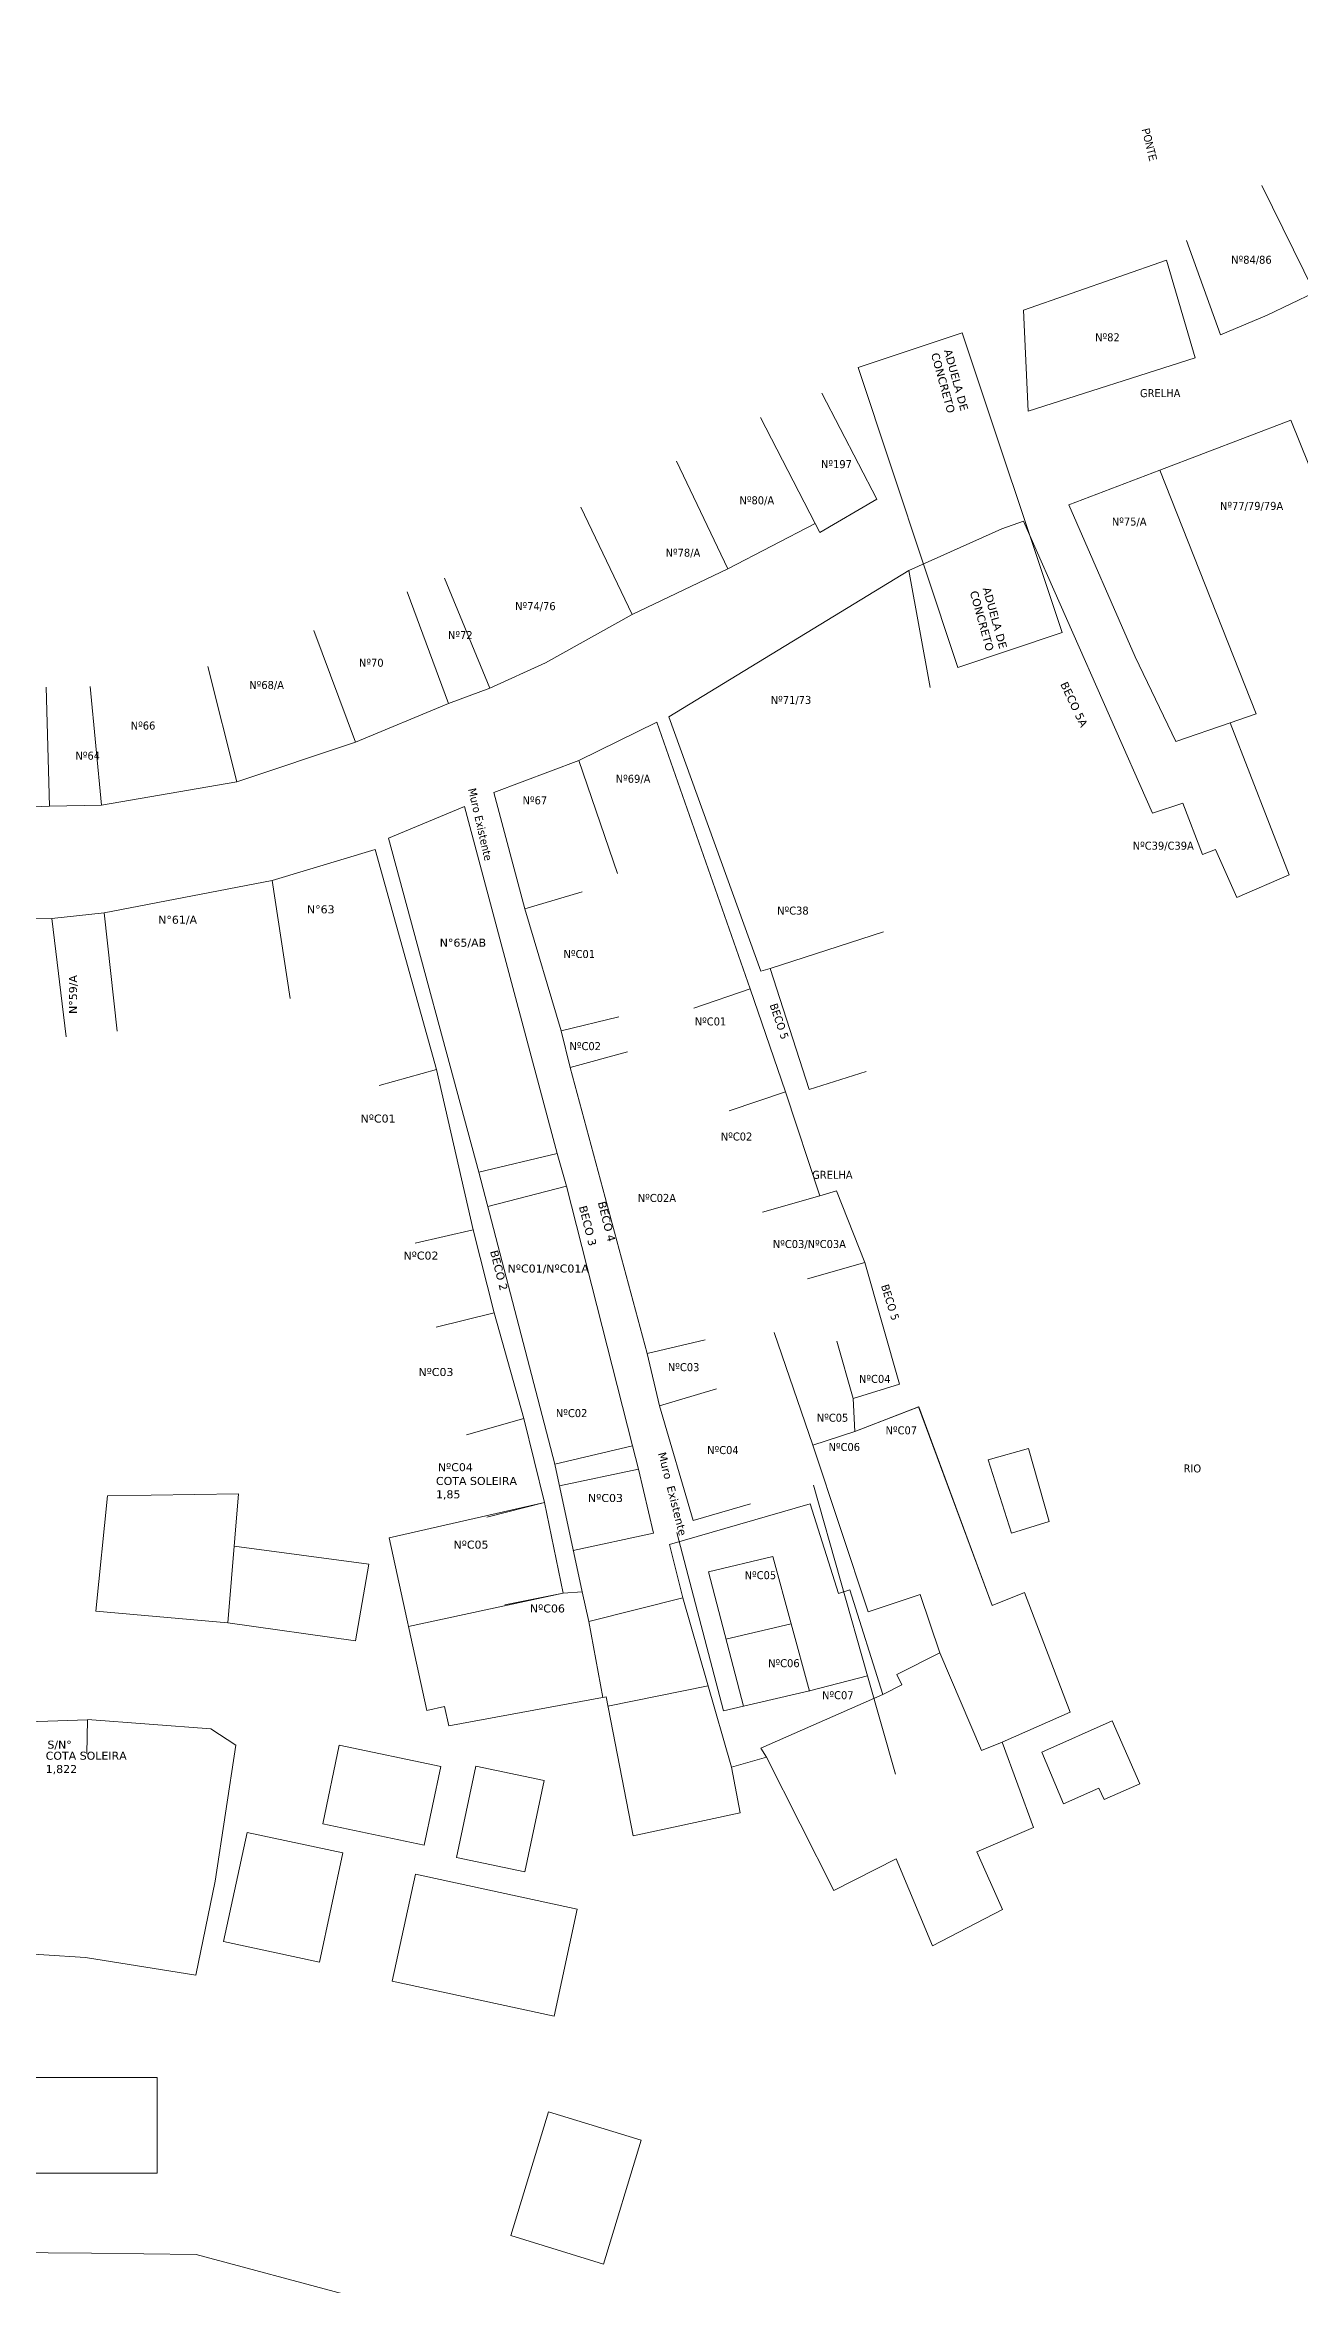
# Model space of a CAD drawing. Header units: metres. Extents: x 359101 to 360669, y 7352318 to 7353133.
# Drawn here: x 359390 to 359463.7, y 7352612.4 to 7352744 of the extents above; entities that cross this region are included whole.
import ezdxf
from ezdxf.enums import TextEntityAlignment as Align

# ---------------------------------------------------------------- set-up
doc = ezdxf.new("R2010")
doc.units = ezdxf.units.M
doc.header["$LTSCALE"] = 2.5
for name, color, linetype, lineweight, true_color in [('AVT-LT-CAD-ETIQUETA NUMERO DE CASA', 252, 'Continuous', 0, 0x858585), ('AVT-LT-DRE-ALA CÓRREGO', 253, 'Continuous', 0, 0xb3b3b3), ('AVT-LT-URB-DIVISA TERRENO OU AL PREDIAL', 251, 'Continuous', 13, 0x5c5c5c)]:
    doc.layers.add(name, color=color, linetype=linetype, lineweight=lineweight, true_color=true_color)
doc.styles.add('1_0250 R060', font='verdana.ttf', dxfattribs={"width": 0.8, "height": 0.375})
doc.styles.add('1_0250 R080', font='verdana.ttf', dxfattribs={"width": 0.8, "height": 0.5})
doc.styles.add('1_0250 R100', font='stylu.ttf', dxfattribs={"width": 0.8, "height": 0.625})
doc.styles.add('1_0250 R200', font='verdana.ttf', dxfattribs={"width": 0.4, "height": 0.4})
doc.styles.get("Standard").update_dxf_attribs({"font": 'arial.ttf'})

msp = doc.modelspace()

# ---------------------------------------------------------------- linework, layer by layer
at = {"layer": 'AVT-LT-DRE-ALA CÓRREGO', "color": 2}
msp.add_lwpolyline([(359437.79, 7352725.04), (359443.91, 7352727.09), (359449.79, 7352709.47), (359443.66, 7352707.43)], close=True, dxfattribs=at)
at = {"layer": 'AVT-LT-URB-DIVISA TERRENO OU AL PREDIAL'}
for p, q in [((359435.17, 7352659.39), (359438.35, 7352648.18)), ((359427.15, 7352656.6), (359429.89, 7352646.14)), ((359429, 7352654.29), (359432.79, 7352655.2)), ((359432.79, 7352655.2), (359434.94, 7352647.28)), ((359429, 7352654.29), (359431.06, 7352646.41)), ((359433.86, 7352651.24), (359430.03, 7352650.35)), ((359431.06, 7352646.41), (359434.93, 7352647.3)), ((359438.35, 7352648.18), (359434.93, 7352647.3)), ((359438.35, 7352648.18), (359439.99, 7352642.41)), ((359431.06, 7352646.41), (359429.89, 7352646.14))]:
    msp.add_line(p, q, dxfattribs=at)
at = {"layer": 'AVT-LT-URB-DIVISA TERRENO OU AL PREDIAL', "flags": 128}
for points in [[(359478.33, 7352744), (359481.41, 7352737.72), (359476.86, 7352735.49), (359471.72, 7352732.85), (359469.12, 7352731.56), (359464.6, 7352729.45), (359461.83, 7352728.12), (359459.08, 7352726.97), (359457.09, 7352732.51)], [(359464.6, 7352729.45), (359461.51, 7352735.73)], [(359447.79, 7352722.49), (359447.5, 7352728.42), (359455.91, 7352731.36), (359457.59, 7352725.62), (359447.79, 7352722.49)], [(359435.67, 7352723.53), (359438.9, 7352717.32)], [(359435.27, 7352715.88), (359432.05, 7352722.1)], [(359470.37, 7352702.61), (359470.17, 7352704.7), (359463.22, 7352721.95), (359455.51, 7352719.02), (359450.17, 7352716.97), (359454.07, 7352708.05), (359456.46, 7352703.07)], [(359430.14, 7352713.22), (359427.13, 7352719.54)], [(359461.18, 7352704.7), (359455.51, 7352719.02)], [(359386.93, 7352699.14), (359390.29, 7352699.28), (359393.34, 7352699.33), (359401.3, 7352700.71), (359408.26, 7352703.04), (359413.72, 7352705.3), (359416.16, 7352706.2), (359419.42, 7352707.69), (359424.52, 7352710.54), (359430.14, 7352713.22), (359435.27, 7352715.88), (359435.55, 7352715.35), (359438.9, 7352717.32)], [(359424.52, 7352710.54), (359421.51, 7352716.85)], [(359461.18, 7352704.7), (359459.65, 7352704.17), (359463.12, 7352695.25), (359460.04, 7352693.92), (359458.78, 7352696.73), (359458.02, 7352696.43), (359456.88, 7352699.46), (359455.08, 7352698.86), (359447.5, 7352716.02), (359446.23, 7352715.57), (359440.78, 7352713.12), (359426.67, 7352704.53), (359432.08, 7352689.59), (359432.62, 7352689.74), (359434.92, 7352682.63)], [(359440.78, 7352713.12), (359442.02, 7352706.24)], [(359413.72, 7352705.3), (359411.29, 7352711.86)], [(359416.16, 7352706.2), (359413.49, 7352712.67)], [(359408.26, 7352703.04), (359405.81, 7352709.6)], [(359393.34, 7352699.33), (359392.68, 7352706.3)], [(359401.3, 7352700.71), (359399.59, 7352707.49)], [(359390.29, 7352699.28), (359390.08, 7352706.27)], [(359431.47, 7352658.3), (359428.11, 7352657.31), (359426.12, 7352664.05), (359425.4, 7352667.12), (359420.87, 7352683.93), (359420.34, 7352686.07), (359418.22, 7352693.25), (359416.39, 7352700.07), (359421.39, 7352701.95), (359425.97, 7352704.22), (359431.45, 7352688.55), (359433.52, 7352682.5), (359435.54, 7352676.39)], [(359431.47, 7352658.3), (359428.11, 7352657.31), (359426.12, 7352664.05), (359425.4, 7352667.12), (359420.87, 7352683.93), (359420.34, 7352686.07), (359418.22, 7352693.25), (359416.39, 7352700.07), (359421.39, 7352701.95), (359425.97, 7352704.22), (359431.45, 7352688.55), (359433.52, 7352682.5), (359435.54, 7352676.39)], [(359456.46, 7352703.07), (359459.65, 7352704.17)], [(359423.65, 7352695.33), (359421.39, 7352701.95)], [(359387, 7352692.63), (359390.43, 7352692.68), (359393.5, 7352693.01), (359403.37, 7352694.9), (359409.41, 7352696.73), (359413.02, 7352683.8), (359415.18, 7352674.39), (359416.4, 7352669.51), (359418.15, 7352663.3), (359419.37, 7352658.36), (359420.46, 7352653.05), (359421.58, 7352653.13), (359419.97, 7352660.62), (359415.5, 7352677.78), (359410.21, 7352697.39), (359414.67, 7352699.25), (359420.12, 7352678.88), (359420.65, 7352676.95), (359424.53, 7352661.69), (359424.88, 7352660.33), (359425.78, 7352656.57)], [(359403.37, 7352694.9), (359404.42, 7352687.98)], [(359418.22, 7352693.25), (359421.58, 7352694.24)], [(359390.43, 7352692.68), (359391.27, 7352685.73)], [(359393.5, 7352693.01), (359394.25, 7352686.05)], [(359432.62, 7352689.74), (359439.28, 7352691.9)], [(359431.45, 7352688.55), (359428.15, 7352687.4)], [(359420.34, 7352686.07), (359423.74, 7352686.91)], [(359420.87, 7352683.93), (359424.25, 7352684.84)], [(359413.02, 7352683.8), (359409.65, 7352682.86)], [(359434.92, 7352682.63), (359438.26, 7352683.69)], [(359433.52, 7352682.5), (359430.21, 7352681.37)], [(359420.12, 7352678.88), (359415.5, 7352677.78)], [(359420.65, 7352676.95), (359416.03, 7352675.75)], [(359435.54, 7352676.39), (359432.17, 7352675.42)], [(359437.51, 7352664.48), (359440.23, 7352665.33), (359438.19, 7352672.47), (359436.53, 7352676.68), (359435.54, 7352676.39), (359436.53, 7352676.68), (359438.19, 7352672.47), (359440.23, 7352665.33)], [(359415.18, 7352674.39), (359411.77, 7352673.6)], [(359434.82, 7352671.5), (359438.19, 7352672.47)], [(359416.4, 7352669.51), (359413.01, 7352668.66)], [(359432.86, 7352668.35), (359435.13, 7352661.73), (359437.6, 7352662.55), (359437.51, 7352664.48), (359437.6, 7352662.55), (359435.13, 7352661.73)], [(359425.4, 7352667.12), (359428.81, 7352667.92)], [(359437.51, 7352664.48), (359436.55, 7352667.84)], [(359426.12, 7352664.05), (359429.47, 7352665.04)], [(359418.15, 7352663.3), (359414.78, 7352662.35)], [(359447.57, 7352653.08), (359445.67, 7352652.32), (359441.35, 7352663.98), (359437.6, 7352662.55)], [(359447.57, 7352653.08), (359445.67, 7352652.32), (359441.35, 7352663.98), (359437.6, 7352662.55)], [(359419.97, 7352660.62), (359424.53, 7352661.69)], [(359424.88, 7352660.33), (359420.24, 7352659.34)], [(359419.37, 7352658.36), (359415.98, 7352657.51)], [(359425.78, 7352656.57), (359421.06, 7352655.55)], [(359420.46, 7352653.05), (359417.04, 7352652.35)]]:
    msp.add_lwpolyline(points, dxfattribs=at)
at = {"layer": 'AVT-LT-URB-DIVISA TERRENO OU AL PREDIAL', "ltscale": 3}
for points in [[(359410.25, 7352656.29), (359412.45, 7352646.16), (359413.5, 7352646.39), (359413.75, 7352645.25), (359422.98, 7352646.95), (359424.57, 7352638.79), (359430.87, 7352640.14), (359430.36, 7352642.83), (359432.41, 7352643.4), (359436.36, 7352635.58), (359440.02, 7352637.43), (359442.16, 7352632.33), (359446.27, 7352634.46), (359444.77, 7352637.84), (359448.1, 7352639.28), (359446.26, 7352644.29), (359450.25, 7352646.06), (359447.57, 7352653.08), (359445.67, 7352652.32), (359441.34, 7352663.98), (359437.6, 7352662.55), (359435.13, 7352661.73), (359438.39, 7352651.94), (359441.44, 7352652.96), (359442.59, 7352649.53), (359440.06, 7352648.27), (359440.36, 7352647.66), (359439.24, 7352647.1), (359437.3, 7352653.23), (359436.64, 7352653.02), (359434.98, 7352658.29), (359426.71, 7352655.91), (359427.5, 7352652.76), (359421.98, 7352651.37), (359421.58, 7352653.13)], [(359445.44, 7352660.87), (359446.8, 7352656.57), (359449.01, 7352657.25), (359447.81, 7352661.54), (359445.44, 7352660.87)], [(359420.46, 7352653.05), (359419.37, 7352658.36), (359410.25, 7352656.29)], [(359400.77, 7352651.3), (359408.27, 7352650.24), (359409.05, 7352654.75), (359401.14, 7352655.81)], [(359421.58, 7352653.13), (359420.46, 7352653.05), (359411.38, 7352651.08)], [(359448.58, 7352643.71), (359449.86, 7352640.67), (359451.94, 7352641.59), (359452.24, 7352640.92), (359454.35, 7352641.85), (359452.71, 7352645.54), (359448.58, 7352643.71)]]:
    msp.add_lwpolyline(points, dxfattribs=at)
at = {"layer": 'AVT-LT-URB-DIVISA TERRENO OU AL PREDIAL', "linetype": 'ByBlock', "flags": 128}
for points in [[(359410.25, 7352656.29), (359412.45, 7352646.16), (359413.5, 7352646.39), (359413.75, 7352645.25), (359422.98, 7352646.95), (359424.57, 7352638.79), (359430.87, 7352640.14), (359430.36, 7352642.83), (359432.41, 7352643.4), (359436.36, 7352635.58), (359440.02, 7352637.43), (359442.16, 7352632.33), (359446.27, 7352634.46), (359444.77, 7352637.84), (359448.1, 7352639.28), (359446.26, 7352644.29), (359450.25, 7352646.06), (359447.57, 7352653.08), (359445.67, 7352652.32), (359441.34, 7352663.98), (359437.6, 7352662.55), (359435.13, 7352661.73), (359438.39, 7352651.94), (359441.44, 7352652.96), (359442.59, 7352649.53), (359440.06, 7352648.27), (359440.36, 7352647.66), (359439.24, 7352647.1), (359437.3, 7352653.23), (359436.64, 7352653.02), (359434.98, 7352658.29), (359426.71, 7352655.91), (359427.5, 7352652.76), (359421.98, 7352651.37), (359421.58, 7352653.13)], [(359445.44, 7352660.87), (359446.8, 7352656.57), (359449.01, 7352657.25), (359447.81, 7352661.54), (359445.44, 7352660.87)], [(359393.7, 7352658.76), (359393, 7352651.99), (359400.77, 7352651.3), (359401.39, 7352658.88), (359393.7, 7352658.76)], [(359420.46, 7352653.05), (359419.37, 7352658.36), (359410.25, 7352656.29)], [(359400.77, 7352651.3), (359408.27, 7352650.24), (359409.05, 7352654.75), (359401.14, 7352655.81)], [(359421.58, 7352653.13), (359420.46, 7352653.05), (359411.38, 7352651.08)], [(359427.5, 7352652.76), (359430.36, 7352642.83)], [(359421.98, 7352651.37), (359422.8, 7352646.91)], [(359423.09, 7352646.4), (359428.99, 7352647.6)], [(359439.24, 7352647.1), (359432.08, 7352643.94), (359432.41, 7352643.4)], [(359448.58, 7352643.71), (359449.86, 7352640.67), (359451.94, 7352641.59), (359452.24, 7352640.92), (359454.35, 7352641.85), (359452.71, 7352645.54), (359448.58, 7352643.71)]]:
    msp.add_lwpolyline(points, dxfattribs=at)
at = {"layer": 'AVT-LT-URB-DIVISA TERRENO OU AL PREDIAL', "ltscale": 3, "flags": 128}
for points in [[(359393.7, 7352658.76), (359393, 7352651.99), (359400.77, 7352651.3), (359401.39, 7352658.88), (359393.7, 7352658.76)], [(359427.5, 7352652.76), (359430.36, 7352642.83)], [(359421.98, 7352651.37), (359422.8, 7352646.91)], [(359442.59, 7352649.53), (359445.05, 7352643.81), (359446.26, 7352644.29)], [(359423.09, 7352646.4), (359428.99, 7352647.6)], [(359439.24, 7352647.1), (359432.08, 7352643.94), (359432.41, 7352643.4)]]:
    msp.add_lwpolyline(points, dxfattribs=at)
for points, elevation in [([(359361.73, 7352630.22), (359363.59, 7352630.14), (359368.84, 7352630.3), (359381.38, 7352631.41), (359387.5, 7352631.95), (359392.4, 7352631.64), (359398.88, 7352630.6), (359400.01, 7352636.13), (359401.24, 7352644.12), (359399.77, 7352645.08), (359392.52, 7352645.62)], 1.53), ([(359366.93, 7352642.96), (359371.39, 7352636.27), (359378.27, 7352636.54), (359383.62, 7352636.09), (359383.66, 7352641.8), (359388.44, 7352641.73), (359388.45, 7352645.47), (359392.52, 7352645.61)], 2.32), ([(359392.52, 7352645.61), (359392.48, 7352643.61)], 1.53)]:
    msp.add_lwpolyline(points, dxfattribs=dict(at, elevation=elevation))
at = {"layer": 'AVT-LT-URB-DIVISA TERRENO OU AL PREDIAL', "ltscale": 3}
for points in [[(359407.31, 7352644.12), (359413.28, 7352642.87), (359412.3, 7352638.23), (359406.34, 7352639.49)], [(359415.33, 7352642.89), (359419.35, 7352642.04), (359418.22, 7352636.67), (359414.2, 7352637.52)], [(359401.89, 7352638.99), (359407.52, 7352637.78), (359406.14, 7352631.37), (359400.51, 7352632.59)], [(359411.78, 7352636.54), (359421.29, 7352634.48), (359419.94, 7352628.2), (359410.42, 7352630.25)], [(359387.99, 7352624.6), (359396.61, 7352624.6), (359396.61, 7352618.97), (359387.99, 7352618.97)], [(359419.61, 7352622.57), (359425.05, 7352620.91), (359422.83, 7352613.63), (359417.38, 7352615.3)]]:
    msp.add_lwpolyline(points, close=True, dxfattribs=at)
at = {"layer": 'AVT-LT-URB-DIVISA TERRENO OU AL PREDIAL', "elevation": 1.53, "flags": 128}
msp.add_lwpolyline([(359333.54, 7352629.19), (359333.59, 7352623.97), (359330.86, 7352623.96), (359330.7, 7352623.52), (359330.79, 7352622.97), (359331.52, 7352622.96), (359337.51, 7352622.83), (359343.15, 7352622.67), (359350.45, 7352622.46), (359355.92, 7352622.47), (359355.92, 7352622.13), (359363.79, 7352621.86), (359363.78, 7352621.53), (359370.56, 7352621.39), (359370.64, 7352619.7), (359375.56, 7352619.57), (359379.91, 7352619.41), (359379.97, 7352614.37), (359392.75, 7352614.27), (359398.91, 7352614.2), (359407.81, 7352611.81)], dxfattribs=at)

# ---------------------------------------------------------------- texts
at = {"layer": 'AVT-LT-CAD-ETIQUETA NUMERO DE CASA', "color": 8, "width": 0.9}
for s, rotation, style, p in [('PONTE', 284, '1_0250 R100', (359454.91, 7352738.14)), ('Muro Existente', 283, '1_0250 R060', (359415.6, 7352698.21)), ('BECO 5', 288.744, '1_0250 R080', (359433.16, 7352686.64)), ('BECO 5', 287.3803, '1_0250 R080', (359439.68, 7352670.13))]:
    msp.add_text(s, height=0.47, rotation=rotation, dxfattribs=dict(at, style=style)).set_placement(p, align=Align.MIDDLE)
for s, style, p in [('Nº84/86', '1_0250 R200', (359460.9, 7352731.35)), ('Nº82', '1_0250 R200', (359452.44, 7352726.82)), ('GRELHA', '1_0250 R080', (359455.54, 7352723.54)), ('Nº197', '1_0250 R200', (359436.52, 7352719.37, 2.17)), ('Nº80/A', '1_0250 R200', (359431.84, 7352717.22, 2.17)), ('Nº77/79/79A', '1_0250 R200', (359460.91, 7352716.89)), ('Nº75/A', '1_0250 R200', (359453.72, 7352715.97)), ('Nº78/A', '1_0250 R200', (359427.5, 7352714.14, 2.17)), ('Nº74/76', '1_0250 R200', (359418.83, 7352711, 2.17)), ('Nº72', '1_0250 R200', (359414.42, 7352709.33, -990.7)), ('Nº70', '1_0250 R200', (359409.19, 7352707.7, 2.17)), ('Nº68/A', '1_0250 R200', (359403.04, 7352706.37, 2.17)), ('Nº71/73', '1_0250 R200', (359433.85, 7352705.49)), ('Nº66', '1_0250 R200', (359395.78, 7352704.01)), ('Nº64', '1_0250 R200', (359392.53, 7352702.24)), ('Nº69/A', '1_0250 R200', (359424.57, 7352700.86)), ('Nº67', '1_0250 R200', (359418.8, 7352699.62)), ('NºC39/C39A', '1_0250 R200', (359455.72, 7352696.93)), ('NºC38', '1_0250 R200', (359433.96, 7352693.14)), ('NºC01', '1_0250 R200', (359421.41, 7352690.59)), ('NºC01', '1_0250 R200', (359429.12, 7352686.63)), ('NºC02', '1_0250 R200', (359421.76, 7352685.18)), ('NºC02', '1_0250 R200', (359430.65, 7352679.87)), ('GRELHA', '1_0250 R080', (359436.28, 7352677.62)), ('NºC02A', '1_0250 R200', (359425.97, 7352676.26)), ('NºC03/NºC03A', '1_0250 R200', (359434.93, 7352673.53)), ('NºC03', '1_0250 R200', (359427.54, 7352666.32)), ('NºC04', '1_0250 R200', (359438.77, 7352665.63)), ('NºC02', '1_0250 R200', (359420.96, 7352663.62)), ('NºC05', '1_0250 R200', (359436.29, 7352663.35)), ('NºC04', '1_0250 R200', (359429.85, 7352661.45)), ('NºC06', '1_0250 R200', (359436.98, 7352661.63)), ('NºC07', '1_0250 R200', (359440.33, 7352662.61)), ('RIO', '1_0250 R200', (359457.43, 7352660.37)), ('NºC05', '1_0250 R200', (359432.05, 7352654.1)), ('NºC06', '1_0250 R200', (359433.43, 7352648.93)), ('NºC07', '1_0250 R200', (359436.6, 7352647.05))]:
    msp.add_text(s, height=0.47, dxfattribs=dict(at, style=style)).set_placement(p, align=Align.MIDDLE)
at = {"layer": 'AVT-LT-CAD-ETIQUETA NUMERO DE CASA', "color": 2, "char_height": 0.47, "width": 5.0084, "attachment_point": 1, "rotation": 285.5097}
for insert in [(359443.28, 7352726.17, -992.87), (359443.28, 7352726.17, -992.87), (359445.56, 7352712.19, -992.87), (359445.56, 7352712.19, -992.87)]:
    msp.add_mtext('{\\fVerdana|b0|i0|c0|p34;ADUELA DE CONCRETO}', dxfattribs=dict(at, insert=insert))
at = {"layer": 'AVT-LT-CAD-ETIQUETA NUMERO DE CASA', "char_height": 0.47, "attachment_point": 1}
for s, insert, width, rotation in [('{\\fVerdana|b0|i0|c0|p34;BECO 5A}', (359450.08, 7352706.65), 3.0464, 295.3007), ('{\\fVerdana|b0|i0|c0|p34;N°59/A}', (359391.43, 7352687.07, 1402.23), 0.47, 90), ('{\\fVerdana|b0|i0|c0|p34;BECO 4}', (359422.95, 7352676.11), 6.1756, 284.3199), ('{\\fVerdana|b0|i0|c0|p34;BECO 3}', (359421.84, 7352675.86), 3.0032, 284.3199), ('{\\fVerdana|b0|i0|c0|p34;BECO 2}', (359416.62, 7352673.24), 2.5668, 284.3199), ('{\\fVerdana|b0|i0|c0|p34;Muro  Existente}', (359426.49, 7352661.38), 9.6462, 284.3199)]:
    msp.add_mtext(s, dxfattribs=dict(at, insert=insert, width=width, rotation=rotation))
for s, insert, width in [('{\\fVerdana|b0|i0|c0|p34;N°63}', (359405.41, 7352693.45, 409.36), 0.7305), ('{\\fVerdana|b0|i0|c0|p34;N°61/A}', (359396.67, 7352692.84, 409.36), 0.7305), ('{\\fVerdana|b0|i0|c0|p34;N°65/AB}', (359413.21, 7352691.49, 409.36), 0.7305), ('{\\fVerdana|b0|i0|c0|p34;NºC01}', (359408.56, 7352681.16, 409.36), 0.7305), ('{\\fVerdana|b0|i0|c0|p34;NºC02}', (359411.08, 7352673.11, 409.36), 0.7305), ('{\\fVerdana|b0|i0|c0|p34;NºC01/NºC01A}', (359417.2, 7352672.35, 409.36), 0.7305), ('{\\fVerdana|b0|i0|c0|p34;NºC03}', (359411.96, 7352666.27, 409.36), 0.7305), ('{\\fVerdana|b0|i0|c0|p34;NºC04}', (359413.1, 7352660.68, 409.36), 0.7305), ('{\\fVerdana|b0|i0|c0|p34;COTA SOLEIRA\\P1,85}', (359412.99, 7352659.87, -992.87), 5.0084), ('{\\fVerdana|b0|i0|c0|p34;NºC03}', (359421.92, 7352658.87), 0.7305), ('{\\fVerdana|b0|i0|c0|p34;NºC05}', (359414.02, 7352656.13, 409.36), 0.7305), ('{\\fVerdana|b0|i0|c0|p34;NºC06}', (359418.51, 7352652.38, 409.36), 0.7305)]:
    msp.add_mtext(s, dxfattribs=dict(at, insert=insert, width=width))
for s, width, heights, insert in [('{\\fVerdana|b0|i0|c0|p34;COTA SOLEIRA\\P1,822}', 5.0084, [1.44], (359390.06, 7352643.73, -981.03)), ('{\\fVerdana|b0|i0|c0|p34;S/N°}', 0.47, [0.574], (359390.16, 7352644.38, 416.25))]:
    msp.add_mtext_dynamic_manual_height_columns(s, width=width, gutter_width=1, heights=heights, dxfattribs=dict(at, insert=insert))

doc.saveas('drawing.dxf')
